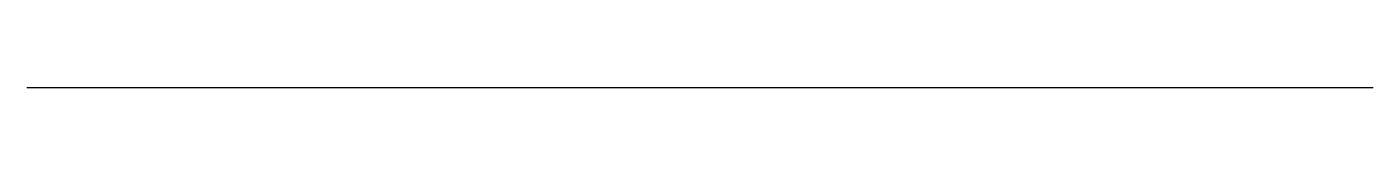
# Model space of a CAD drawing. Header units: millimetres. Extents: x 0 to 5000, y 0 to 0.
import ezdxf

# ---------------------------------------------------------------- set-up
doc = ezdxf.new("R2010")
doc.units = ezdxf.units.MM
doc.layers.add('A-WALL', color=7, linetype='CONTINUOUS')

msp = doc.modelspace()

# ---------------------------------------------------------------- linework, layer by layer
at = {"layer": 'A-WALL'}
msp.add_line((0, 0), (5000, 0), dxfattribs=at)

doc.saveas('drawing.dxf')
